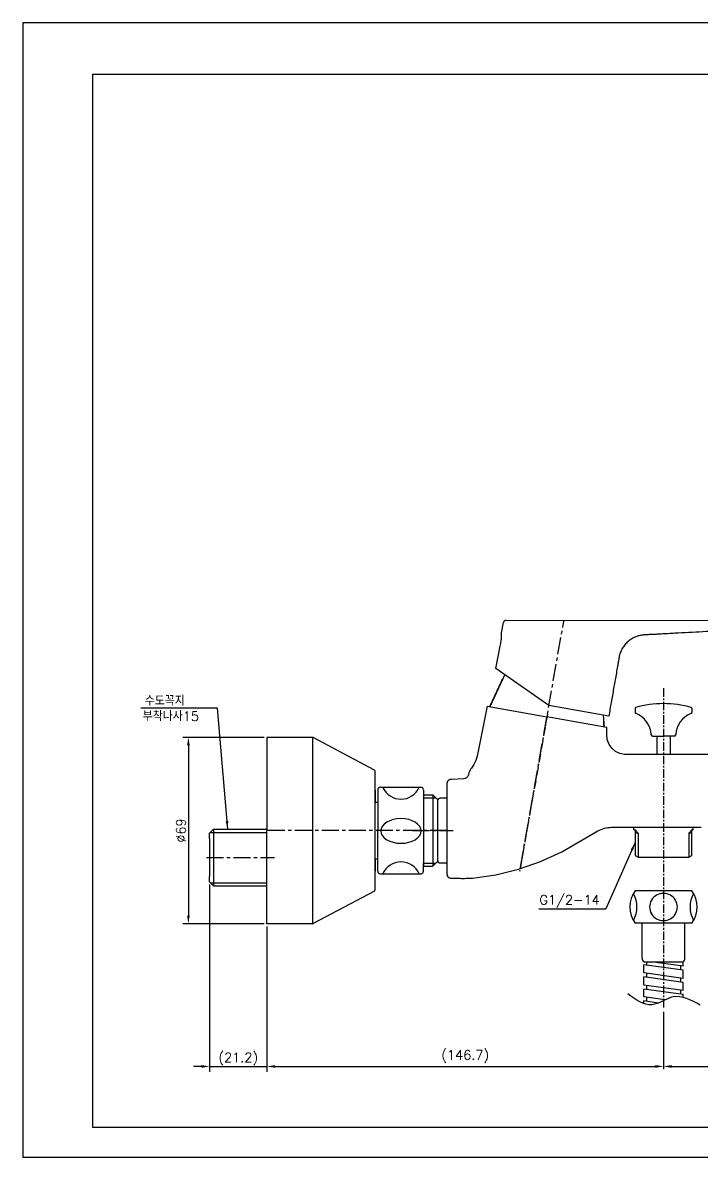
# Model space of a CAD drawing. Extents: x 21390 to 21984, y -2274 to -1854.
# Drawn here: x 21390.3 to 21641.5, y -2274.1 to -1854.1 of the extents above; entities that cross this region are included whole.
import ezdxf

# ---------------------------------------------------------------- set-up
doc = ezdxf.new("R2010")
doc.units = 0
doc.header["$LTSCALE"] = 5
doc.header["$MEASUREMENT"] = 0
doc.linetypes.add('CENTER', pattern=[2, 1.25, -0.25, 0.25, -0.25])
doc.layers.get('0').update_dxf_attribs({"color": 2, "linetype": 'CONTINUOUS'})
for name, color, linetype in [('02___PRT_ALL_AXES', 7, 'CONTINUOUS'), ('08_ALL_FEATURES', 7, 'CONTINUOUS'), ('CL', 1, 'CENTER'), ('D', 2, 'CONTINUOUS'), ('DWG', 7, 'CONTINUOUS'), ('TXT', 4, 'CONTINUOUS')]:
    doc.layers.add(name, color=color, linetype=linetype)
doc.styles.add('GHS', font='romans', dxfattribs={"bigfont": 'ghs'})
doc.dimstyles.new('STANDARD$7', dxfattribs={"dimtxt": 3.5, "dimasz": 3, "dimexe": 1, "dimexo": 1, "dimgap": 1, "dimtad": 1, "dimdec": 4, "dimzin": 0, "dimdsep": 46, "dimtxsty": 'GHS', "dimcen": 1, "dimclrd": 256, "dimclre": 256, "dimclrt": 256, "dimadec": 3, "dimazin": 0, "dimtfac": 1, "dimtdec": 4, "dimtmove": 0, "dimatfit": 0, "dimfxl": 0, "dimtolj": 1, "dimtzin": 0, "dimlwd": -1, "dimlwe": -1, "dimarcsym": 0})

msp = doc.modelspace()

# ---------------------------------------------------------------- linework, layer by layer
at = {"color": 7, "linetype": 'Continuous'}
for p, q in [((21567.52, -2079.96), (21568.28, -2076.18)), ((21569.26, -2075.38), (21658.65, -2075.34)), ((21607.23, -2110.81), (21585.08, -2106.92))]:
    msp.add_line(p, q, dxfattribs=at)
at = {"color": 2, "linetype": 'Continuous'}
for p, q in [((21538.64, -2141.09), (21543.24, -2141.09)), ((21538.64, -2165.29), (21543.24, -2165.29))]:
    msp.add_line(p, q, dxfattribs=at)
at = {"linetype": 'Continuous'}
msp.add_lwpolyline([(21390.31, -2274.15), (21984.31, -2274.15), (21984.31, -1854.15), (21390.31, -1854.15)], close=True, dxfattribs=at)
at = {"color": 7, "linetype": 'Continuous'}
msp.add_arc((21569.26, -2076.38), 1, 90.0208, 168.6813, dxfattribs=at)
for points, knots in [([(21658.83, -2078.75), (21657.1, -2078.84), (21653.66, -2079.03), (21648.49, -2079.3), (21643.32, -2079.57), (21638.16, -2079.84), (21633.85, -2080.07), (21630.42, -2080.25), (21628.28, -2080.37), (21626.58, -2080.46), (21625.27, -2080.53), (21623.92, -2080.6), (21622.77, -2080.65), (21621.86, -2080.7), (21621.24, -2080.73), (21620.68, -2080.76), (21620.2, -2080.79), (21619.76, -2080.83), (21619.2, -2080.91), (21618.5, -2081.05), (21617.67, -2081.29), (21616.61, -2081.71), (21615.35, -2082.4), (21614, -2083.47), (21612.86, -2084.76), (21612.1, -2085.97), (21611.62, -2087.02), (21611.34, -2087.82), (21611.12, -2088.65), (21610.98, -2089.5), (21610.83, -2090.34), (21610.63, -2091.49), (21610.32, -2093.23), (21609.92, -2095.53), (21609.46, -2098.1), (21609.02, -2100.63), (21608.57, -2103.18), (21607.97, -2106.57), (21607.52, -2109.12), (21607.23, -2110.81)], [0, 0, 0, 0, 0.069889, 0.139785, 0.209683, 0.279548, 0.34929, 0.384389, 0.418999, 0.436004, 0.453428, 0.471882, 0.491009, 0.500174, 0.508687, 0.516261, 0.52263, 0.528298, 0.534107, 0.545675, 0.557254, 0.568813, 0.59199, 0.615124, 0.63826, 0.661397, 0.672977, 0.684555, 0.696131, 0.707696, 0.719278, 0.730857, 0.754703, 0.790842, 0.825447, 0.860414, 0.895299, 0.930202, 1, 1, 1, 1]), ([(21567.09, -2084.96), (21567.16, -2084.64), (21567.27, -2084.01), (21567.39, -2083.09), (21567.46, -2082.36), (21567.49, -2081.82), (21567.51, -2081.46), (21567.52, -2081.12), (21567.53, -2080.83), (21567.53, -2080.58), (21567.53, -2080.39), (21567.53, -2080.26), (21567.53, -2080.18), (21567.52, -2080.12), (21567.52, -2080.06), (21567.52, -2080.02), (21567.52, -2079.99), (21567.52, -2079.98), (21567.52, -2079.97), (21567.52, -2079.96), (21567.52, -2079.96), (21567.52, -2079.96)], [0, 0, 0, 0, 0.194389, 0.381275, 0.55356, 0.632215, 0.704888, 0.770892, 0.829595, 0.880398, 0.922777, 0.940654, 0.956255, 0.969539, 0.980463, 0.98899, 0.995098, 0.99724, 0.998773, 0.999693, 1, 1, 1, 1])]:
    msp.add_open_spline(points, degree=3, knots=knots, dxfattribs=at)
at = {"layer": '02___PRT_ALL_AXES', "color": 7, "linetype": 'Continuous'}
for p, q in [((21565.45, -2093.19), (21567.09, -2084.96)), ((21585.08, -2106.93), (21565.45, -2093.19))]:
    msp.add_line(p, q, dxfattribs=at)
at = {"layer": '08_ALL_FEATURES', "color": 7, "linetype": 'Continuous'}
msp.add_line((21547.33, -2141.19), (21544.84, -2141.19), dxfattribs=at)
msp.add_arc((21544.84, -2142.19), 1, 90, 180, dxfattribs=at)
at = {"layer": 'CL'}
for p, q in [((21574.54, -2166.7), (21590.59, -2075.7)), ((21547.33, -2153.19), (21480.73, -2153.19)), ((21534.59, -2153.19), (21549.63, -2153.19)), ((21458.36, -2163.19), (21483.55, -2163.19))]:
    msp.add_line(p, q, dxfattribs=at)
at = {"layer": 'CL', "linetype": 'CENTER', "ltscale": 0.5}
for p, q in [((21627.48, -2100.51), (21627.48, -2219.33)), ((21584.51, -2110.11), (21574.24, -2168.37))]:
    msp.add_line(p, q, dxfattribs=at)
at = {"layer": 'D'}
for p, q in [((21479.73, -2118.69), (21449.63, -2118.69)), ((21451.63, -2121.69), (21451.63, -2184.69)), ((21542.14, -2139.99), (21542.14, -2166.39)), ((21460.98, -2152.69), (21460.98, -2173.69)), ((21618.13, -2154.1), (21617, -2152.9)), ((21618.13, -2154.1), (21618.13, -2163.1)), ((21636.83, -2154.1), (21637.95, -2152.9)), ((21636.83, -2154.1), (21636.83, -2163.1)), ((21459.48, -2173.19), (21459.48, -2242.51)), ((21459.78, -2172.49), (21480.73, -2172.49)), ((21581.4, -2182.21), (21606.12, -2182.21)), ((21479.73, -2187.69), (21449.63, -2187.69)), ((21480.73, -2188.69), (21480.73, -2242.51)), ((21627.48, -2220.33), (21627.48, -2241.51)), ((21456.48, -2240.51), (21453.48, -2240.51)), ((21459.48, -2240.51), (21480.73, -2240.51)), ((21483.73, -2240.51), (21486.73, -2240.51)), ((21483.73, -2240.51), (21624.48, -2240.51)), ((21630.48, -2240.51), (21671.12, -2240.51))]:
    msp.add_line(p, q, dxfattribs=at)
at = {"layer": 'D', "color": 0}
for p, q in [((21520.73, -2153.19), (21520.73, -2131.24)), ((21520.73, -2175.14), (21520.73, -2153.19))]:
    msp.add_line(p, q, dxfattribs=at)
at = {"layer": 'D'}
msp.add_spline([(21641.06, -2217.81), (21631.02, -2214.79), (21623.18, -2217.69), (21614.3, -2213.63)], degree=3, dxfattribs=at)
for points in [[(21451.13, -2121.69), (21452.13, -2121.69), (21451.63, -2118.69)], [(21451.13, -2184.69), (21452.13, -2184.69), (21451.63, -2187.69)], [(21456.48, -2240.01), (21456.48, -2241.01), (21459.48, -2240.51)], [(21483.73, -2240.01), (21483.73, -2241.01), (21480.73, -2240.51)], [(21483.73, -2240.01), (21483.73, -2241.01), (21480.73, -2240.51)], [(21624.48, -2240.01), (21624.48, -2241.01), (21627.48, -2240.51)], [(21630.48, -2240.01), (21630.48, -2241.01), (21627.48, -2240.51)]]:
    msp.add_solid(points, dxfattribs=at)
at = {"layer": 'DWG'}
for p, q in [((21568.7, -2095.46), (21563.15, -2107.36)), ((21616.98, -2107.94), (21616.98, -2109.51)), ((21637.98, -2107.94), (21637.98, -2109.51)), ((21605.14, -2110.45), (21605.52, -2114.83)), ((21480.73, -2118.69), (21480.73, -2152.69)), ((21497.6, -2118.69), (21480.73, -2118.69)), ((21480.73, -2118.69), (21480.73, -2153.19)), ((21497.6, -2118.69), (21480.73, -2118.69)), ((21497.6, -2118.69), (21497.6, -2187.69)), ((21520.46, -2130.8), (21497.84, -2118.75)), ((21520.46, -2130.8), (21497.84, -2118.75)), ((21623.46, -2118.22), (21627.48, -2118.22)), ((21624.98, -2118.22), (21624.98, -2125)), ((21631.49, -2118.22), (21627.48, -2118.22)), ((21629.98, -2118.22), (21629.98, -2125)), ((21522.73, -2137.19), (21537.64, -2137.19)), ((21520.73, -2138.19), (21520.73, -2142.79)), ((21521.73, -2138.19), (21521.73, -2153.19)), ((21538.64, -2138.19), (21538.64, -2141.09)), ((21538.64, -2139.97), (21538.64, -2153.19)), ((21542.14, -2139.99), (21543.84, -2141.69)), ((21543.84, -2141.69), (21543.84, -2153.19)), ((21520.73, -2142.69), (21521.73, -2142.69)), ((21543.84, -2142.18), (21543.84, -2144.69)), ((21459.48, -2154.19), (21460.98, -2152.69)), ((21459.48, -2156.19), (21459.48, -2154.19)), ((21460.98, -2152.69), (21480.73, -2152.69)), ((21480.73, -2187.69), (21480.73, -2153.19)), ((21521.73, -2168.19), (21521.73, -2153.19)), ((21538.64, -2153.19), (21538.64, -2166.41)), ((21543.84, -2153.19), (21543.84, -2164.69)), ((21616.48, -2152.9), (21617, -2152.9)), ((21617, -2152.9), (21617, -2162.45)), ((21618.13, -2154.1), (21617, -2154.1)), ((21637.95, -2154.1), (21636.83, -2154.1)), ((21637.95, -2162.45), (21637.95, -2152.9)), ((21637.95, -2152.9), (21638.48, -2152.9)), ((21459.48, -2156.19), (21459.48, -2170.19)), ((21543.84, -2161.69), (21543.84, -2164.19)), ((21617, -2162.45), (21618.13, -2163.1)), ((21636.83, -2163.1), (21637.95, -2162.45)), ((21520.73, -2163.59), (21520.73, -2168.19)), ((21520.73, -2163.69), (21521.73, -2163.69)), ((21538.64, -2168.19), (21538.64, -2165.29)), ((21538.64, -2166.79), (21538.64, -2166.39)), ((21542.14, -2166.39), (21543.84, -2164.69)), ((21544.84, -2165.19), (21547.33, -2165.19)), ((21618.13, -2163.1), (21636.83, -2163.1)), ((21459.48, -2172.19), (21459.48, -2170.19)), ((21522.73, -2169.19), (21537.73, -2169.19)), ((21459.48, -2172.19), (21460.98, -2173.69)), ((21460.98, -2173.69), (21480.73, -2173.69)), ((21520.46, -2175.58), (21497.84, -2187.63)), ((21497.6, -2187.69), (21480.73, -2187.69))]:
    msp.add_line(p, q, dxfattribs=at)
at = {"layer": 'DWG', "color": 0, "linetype": 'Continuous'}
for p, q in [((21562.18, -2107.19), (21558.47, -2125.67)), ((21562.18, -2107.19), (21584.34, -2111.09)), ((21606.49, -2115), (21584.35, -2111.1)), ((21627.48, -2125), (21615.04, -2125)), ((21686.02, -2125), (21627.48, -2125)), ((21547.33, -2135.79), (21547.33, -2169.26)), ((21547.34, -2135.73), (21547.33, -2135.88)), ((21547.33, -2135.81), (21547.33, -2135.82)), ((21547.33, -2135.81), (21547.33, -2135.83)), ((21547.33, -2135.88), (21547.33, -2135.95)), ((21553.6, -2134.04), (21549, -2134.28)), ((21616.48, -2152.9), (21616.48, -2152)), ((21638.48, -2152.9), (21638.48, -2152)), ((21549.17, -2170.79), (21549.68, -2170.81)), ((21549.68, -2170.81), (21550.21, -2170.83)), ((21550.21, -2170.83), (21550.57, -2170.84)), ((21550.57, -2170.84), (21551.12, -2170.86)), ((21551.12, -2170.86), (21551.67, -2170.87)), ((21551.67, -2170.87), (21552.22, -2170.88)), ((21552.22, -2170.88), (21552.77, -2170.89)), ((21552.77, -2170.89), (21553.32, -2170.89)), ((21553.32, -2170.89), (21553.88, -2170.89)), ((21553.88, -2170.89), (21554.4, -2170.88)), ((21554.4, -2170.88), (21554.83, -2170.88)), ((21554.83, -2170.88), (21555.28, -2170.87)), ((21555.28, -2170.87), (21555.65, -2170.86)), ((21555.65, -2170.86), (21556, -2170.86)), ((21556, -2170.86), (21556.34, -2170.85)), ((21556.34, -2170.85), (21556.54, -2170.84)), ((21556.54, -2170.84), (21556.63, -2170.83)), ((21556.63, -2170.83), (21556.67, -2170.83)), ((21556.67, -2170.83), (21556.71, -2170.83))]:
    msp.add_line(p, q, dxfattribs=at)
at = {"layer": 'DWG', "color": 7, "linetype": 'Continuous'}
for p, q in [((21538.64, -2139.99), (21542.14, -2139.99)), ((21538.64, -2166.39), (21542.14, -2166.39)), ((21637.98, -2175.47), (21616.98, -2175.47)), ((21637.98, -2187.47), (21616.98, -2187.47)), ((21619.23, -2187.47), (21619.53, -2187.47)), ((21619.53, -2200.45), (21619.53, -2187.47)), ((21635.43, -2200.45), (21635.43, -2187.47)), ((21620.23, -2201.77), (21621.23, -2201.77)), ((21634.73, -2204.92), (21620.23, -2202.88)), ((21620.23, -2205.91), (21620.23, -2202.88)), ((21621.23, -2201.77), (21634.73, -2201.77)), ((21621.23, -2201.77), (21621.23, -2203.02)), ((21634.73, -2203.44), (21622.85, -2201.77)), ((21633.73, -2203.3), (21633.73, -2204.78)), ((21634.73, -2203.44), (21634.73, -2201.77)), ((21634.73, -2207.95), (21634.73, -2204.92)), ((21634.73, -2207.95), (21620.23, -2205.91)), ((21634.73, -2209.43), (21620.23, -2207.39)), ((21620.23, -2210.42), (21620.23, -2207.39)), ((21621.23, -2206.05), (21621.23, -2207.53)), ((21633.73, -2207.81), (21633.73, -2209.29)), ((21634.73, -2212.46), (21620.23, -2210.42)), ((21634.73, -2213.94), (21620.23, -2211.9)), ((21620.23, -2214.8), (21620.23, -2211.9)), ((21621.23, -2210.53), (21621.23, -2212.04)), ((21633.73, -2212.28), (21633.73, -2213.8)), ((21634.73, -2212.46), (21634.73, -2209.43)), ((21628, -2215.89), (21620.23, -2214.8)), ((21625.55, -2217.03), (21620.23, -2216.28)), ((21620.23, -2217.27), (21620.23, -2216.28)), ((21621.23, -2214.9), (21621.23, -2216.42)), ((21634.73, -2214.96), (21634.73, -2213.94))]:
    msp.add_line(p, q, dxfattribs=at)
at = {"layer": 'DWG', "color": 2}
msp.add_line((21459.77, -2153.89), (21480.73, -2153.89), dxfattribs=at)
at = {"layer": 'DWG', "color": 0, "linetype": 'Continuous'}
for points in [[(21615.04, -2125), (21613.07, -2124.99), (21611.31, -2124.65), (21609.77, -2123.93), (21608.43, -2122.84), (21607.36, -2121.37), (21606.66, -2119.52), (21606.49, -2117.37), (21606.49, -2115)], [(21558.47, -2125.67), (21558.02, -2127.25), (21557.31, -2128.73), (21556.37, -2130.08)], [(21555.35, -2132.28), (21555.33, -2132.35), (21555.31, -2132.43), (21555.29, -2132.51), (21555.27, -2132.6), (21555.24, -2132.7), (21555.21, -2132.8), (21555.21, -2132.81)], [(21556.37, -2130.08), (21556.05, -2130.53), (21555.8, -2130.97), (21555.62, -2131.37), (21555.51, -2131.68), (21555.45, -2131.86), (21555.42, -2131.96), (21555.41, -2132.03), (21555.35, -2132.28)], [(21547.95, -2134.56), (21547.87, -2134.62), (21547.78, -2134.7), (21547.7, -2134.78), (21547.63, -2134.86), (21547.57, -2134.95), (21547.52, -2135.03), (21547.47, -2135.12), (21547.44, -2135.21), (21547.41, -2135.3), (21547.38, -2135.39), (21547.36, -2135.48), (21547.35, -2135.56), (21547.34, -2135.65), (21547.34, -2135.72), (21547.33, -2135.78), (21547.33, -2135.79)], [(21549, -2134.28), (21548.82, -2134.29), (21548.65, -2134.31), (21548.46, -2134.35), (21548.23, -2134.42), (21547.95, -2134.56)], [(21627.48, -2152), (21641.48, -2152)], [(21547.33, -2169.26), (21547.36, -2169.61), (21547.44, -2169.97), (21547.63, -2170.3), (21547.91, -2170.55), (21548.21, -2170.68), (21548.46, -2170.74), (21548.66, -2170.76), (21548.85, -2170.77), (21549.17, -2170.79)], [(21556.71, -2170.83), (21556.73, -2170.83), (21556.76, -2170.83), (21556.83, -2170.82)]]:
    msp.add_lwpolyline(points, dxfattribs=at)
for points in [[(21555.21, -2132.81, -0.271957), (21553.6, -2134.04, -0.271957)], [(21556.83, -2170.82), (21565.37, -2169.54), (21573.77, -2167.47), (21581.94, -2164.63), (21589.83, -2161.03), (21603.24, -2153.33, -0.131063), (21608.22, -2152), (21627.48, -2152)]]:
    msp.add_lwpolyline(points, format="xyb", dxfattribs=at)
at = {"layer": 'DWG'}
for centre, radius, start, end in [((21617.28, -2107.94), 0.3, 105.9836, 180.002), ((21627.48, -2143.72), 37.5, 90, 105.9144), ((21627.48, -2143.72), 37.5, 74.0856, 90), ((21637.68, -2107.94), 0.3, 359.998, 74.0164), ((21617.28, -2109.51), 0.3, 180.0003, 249.0601), ((21613.96, -2118.22), 9.02, 3.0104, 69.1298), ((21641, -2118.22), 9.02, 110.8702, 176.9896), ((21637.68, -2109.51), 0.3, 290.9399, 359.9997), ((21497.6, -2119.19), 0.5, 61.9598, 90), ((21497.6, -2119.19), 0.5, 61.9598, 90), ((21623.46, -2117.72), 0.5, 183.0104, 270), ((21631.49, -2117.72), 0.5, 270, 356.9896), ((21520.23, -2131.24), 0.5, 0, 61.9598), ((21520.23, -2131.24), 0.5, 0, 61.9598), ((21522.73, -2138.19), 1, 90, 180), ((21530.32, -2134.14), 7.44, 204.1397, 335.8603), ((21537.64, -2138.19), 1, 0, 90), ((21530.32, -2172.23), 7.44, 24.1397, 155.8603), ((21544.84, -2164.19), 1, 180, 270), ((21522.73, -2168.19), 1, 180, 270), ((21537.64, -2168.19), 1, 270, 0), ((21520.23, -2175.14), 0.5, 298.0402, 0), ((21497.6, -2187.19), 0.5, 270, 298.0402)]:
    msp.add_arc(centre, radius, start, end, dxfattribs=at)
at = {"layer": 'DWG', "color": 7, "linetype": 'Continuous'}
for centre, radius, start, end in [((21624.98, -2181.47), 10, 143.0917, 216.8699), ((21629.98, -2181.47), 10, 323.1301, 36.8825), ((21607.66, -2181.47), 10, 330, 30), ((21627.36, -2181.49), 5.02, 88.6566, 271.3434), ((21627.59, -2181.49), 5.02, 268.6566, 91.3434), ((21647.3, -2181.47), 10, 150, 210), ((21621.03, -2200.5), 1.5, 178.2676, 237.8), ((21633.93, -2200.5), 1.5, 302.2, 1.7324)]:
    msp.add_arc(centre, radius, start, end, dxfattribs=at)
at = {"layer": 'DWG', "extrusion": (0, 0, -1)}
msp.add_ellipse((21530.32, -2153.35), major_axis=(-7.44, 0), ratio=0.612786, dxfattribs=at)
at = {"layer": 'DWG'}
for points, knots in [([(21563.15, -2107.36), (21563.16, -2107.34), (21563.17, -2107.32), (21565.51, -2102.3), (21567.85, -2097.29)], [-0.042649, -0.042649, -0.042649, 0, 0, 11.06711, 11.06711, 11.06711]), ([(21605.52, -2114.83), (21605.52, -2114.81), (21605.52, -2114.79), (21605.43, -2113.76), (21605.34, -2112.72)], [-0.0426, -0.0426, -0.0426, 0, 0, 2.070552, 2.070552, 2.070552])]:
    msp.add_open_spline(points, degree=2, knots=knots, dxfattribs=at)
at = {"layer": 'TXT', "color": 4}
for p, q in [((21416.31, -1873.15), (21970.31, -1873.15)), ((21416.31, -2263.15), (21416.31, -1873.15))]:
    msp.add_line(p, q, dxfattribs=at)
at = {"layer": 'TXT', "color": 4, "linetype": 'Continuous'}
msp.add_line((21970.31, -2263.15), (21416.31, -2263.15), dxfattribs=at)

# ---------------------------------------------------------------- texts
at = {"style": 'GHS'}
for s, p in [('수도꼭지 ', (21435.49, -2106.97)), ('부착나사15', (21434.74, -2112.63))]:
    msp.add_text(s, height=3.5, dxfattribs=at).set_placement(p)
at = {"layer": 'D', "style": 'GHS'}
msp.add_text('G1/2-14', height=3.5, dxfattribs=at).set_placement((21581.55, -2180.6))
at = {"layer": 'D', "insert": (21448.88, -2153.19), "char_height": 3.5, "attachment_point": 5, "rotation": 90, "style": 'GHS'}
msp.add_mtext('\\A1;%%C69', dxfattribs=at)
at = {"layer": 'D', "char_height": 3.5, "attachment_point": 5, "style": 'GHS'}
for s, insert in [('\\A1;(146.7)', (21554.1, -2236.84)), ('\\A1;(21.2)', (21470.1, -2237.76))]:
    msp.add_mtext(s, dxfattribs=dict(at, insert=insert))

# ---------------------------------------------------------------- leaders
msp.add_leader([(21466.18, -2152.69), (21462.39, -2107.93), (21434.08, -2107.93)], dimstyle='STANDARD$7', override={"dimscale": 1, "dimexo": 1.5, "dimdec": 2, "dimcen": -1, "dimtdec": 2})
at = {"layer": 'D'}
msp.add_leader([(21617, -2157.67), (21606.12, -2182.21)], dimstyle='STANDARD$7', override={"dimscale": 1, "dimtad": 0, "dimatfit": 0}, dxfattribs=at)

doc.saveas('drawing.dxf')
